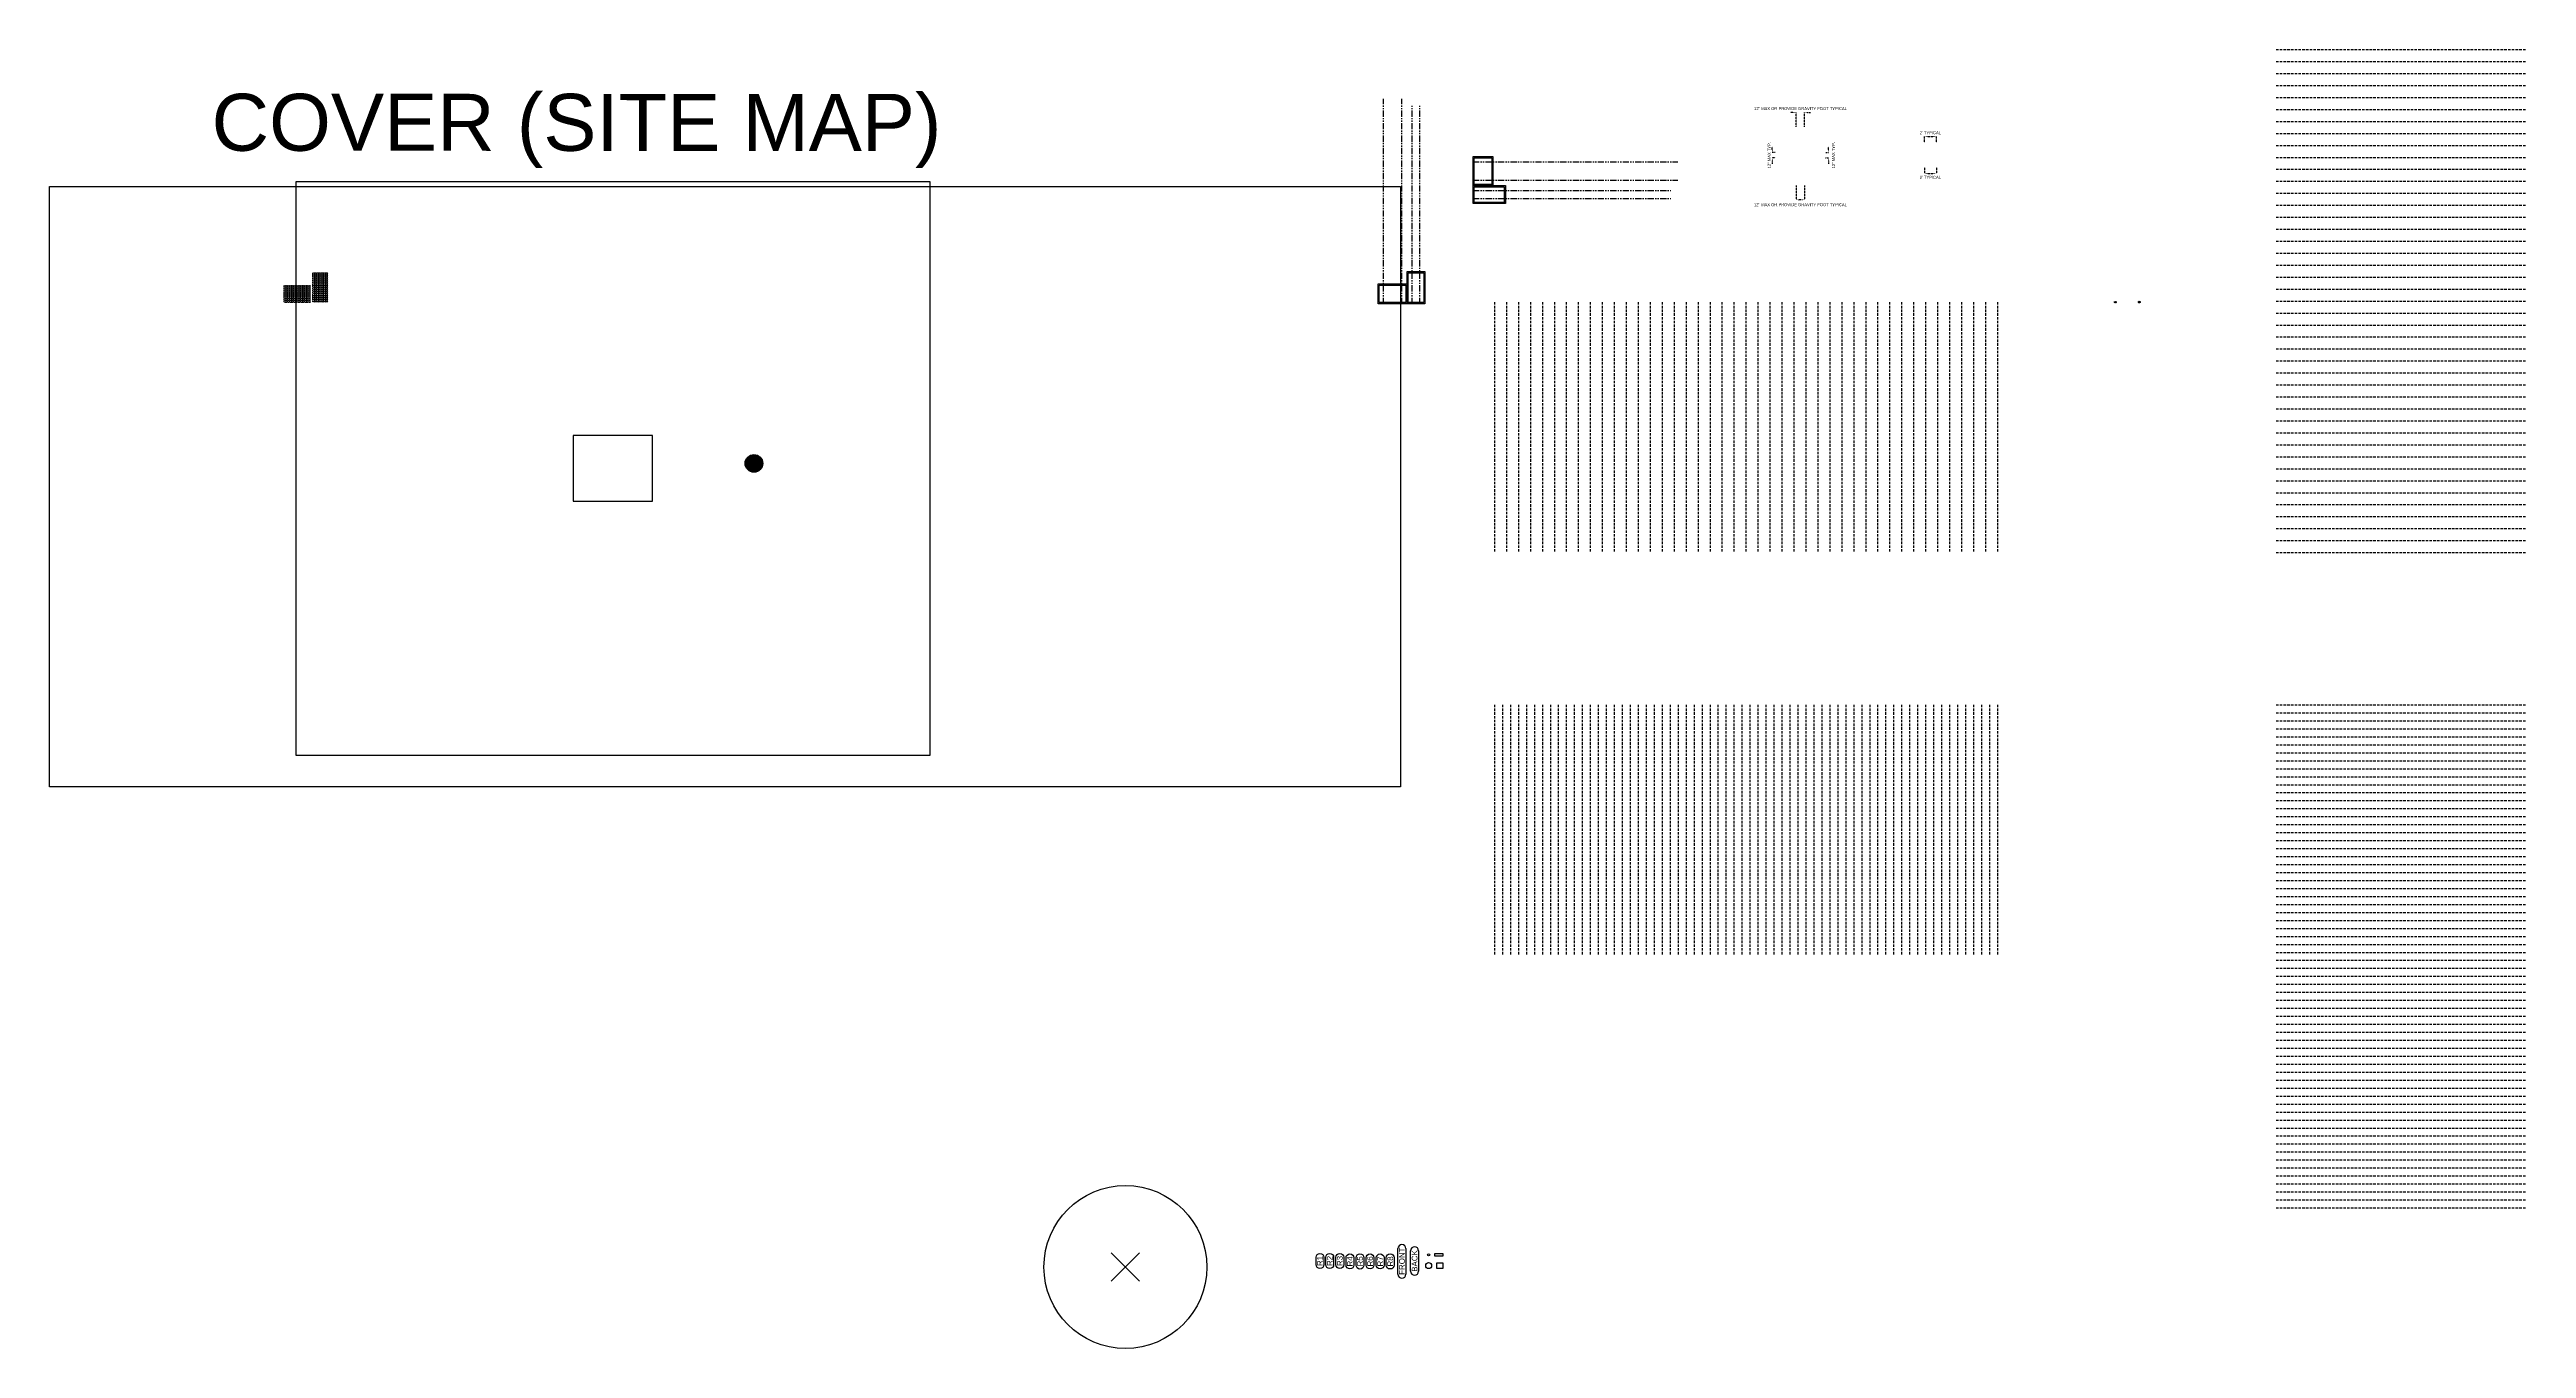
# Model space of a CAD drawing. Header units: feet. Extents: x -13431 to 13250, y 10829 to 29871.
# Drawn here: x 8286 to 13250, y 12899 to 15502 of the extents above; entities that cross this region are included whole.
import ezdxf
from ezdxf.enums import TextEntityAlignment as Align

# ---------------------------------------------------------------- set-up
doc = ezdxf.new("R2010")
doc.units = ezdxf.units.FT
doc.header["$MEASUREMENT"] = 0
doc.linetypes.add('DASHED', pattern=[0.75, 0.5, -0.25])
doc.linetypes.add('PHANTOM', pattern=[2.5, 1.25, -0.25, 0.25, -0.25, 0.25, -0.25])
doc.layers.add('LOCKED (NO PRINT)', color=7, linetype='Continuous', plot=False)
for name, color, linetype in [('MODULE FRAME', 9, 'Continuous'), ('MODULE HATCH', 7, 'Continuous'), ('ROOF OBJECTS', 6, 'Continuous'), ('STRUCTURAL', 4, 'DASHED'), ('TITLEBLOCK TXT', 7, 'Continuous'), ('Z - TITLEBLOCK TXT', 7, 'Continuous')]:
    doc.layers.add(name, color=color, linetype=linetype)
doc.styles.add('1QUATER', font='technic_.ttf', dxfattribs={"height": 6})
doc.styles.add('TITLE BBLOCK TEXT', font='ARIALUNI.TTF')
doc.dimstyles.new('1QUATER', dxfattribs={"dimscale": 0, "dimtxt": 6, "dimasz": 6, "dimexe": 0, "dimexo": 1, "dimgap": 2, "dimtad": 1, "dimdec": 4, "dimzin": 3, "dimdsep": 46, "dimlunit": 4, "dimtxsty": '1QUATER', "dimcen": 6, "dimclrd": 1, "dimclre": 1, "dimclrt": 7, "dimadec": 0, "dimazin": 0, "dimtfac": 1, "dimtdec": 4, "dimtofl": 0, "dimtmove": 2, "dimatfit": 3, "dimfxl": 1, "dimfrac": 2, "dimtolj": 1, "dimtzin": 0, "dimarcsym": 1})
picture_1 = doc.add_image_def('image1.png', size_in_pixel=(1859, 826))

# ---------------------------------------------------------------- blocks, each defined once
blk = doc.blocks.new('A$C035F63DD')
at = {"color": 3}
blk.add_lwpolyline([(-0.08, 0.003, -1), (-0.08, 0.136), (0.043, 0.136, -1), (0.043, 0.003)], format="xyb", close=True, dxfattribs=at)
at = {"layer": 'Z - TITLEBLOCK TXT', "color": 7, "style": 'TITLE BBLOCK TEXT'}
blk.add_text('R1', height=0.096, rotation=359.9886, dxfattribs=at).set_placement((-0.018, 0.07), align=Align.MIDDLE_CENTER)
blk = doc.blocks.new('A$C78CA008D')
at = {"color": 3}
blk.add_lwpolyline([(-0.08, -0.006, -1), (-0.08, 0.126), (0.043, 0.126, -1), (0.043, -0.006)], format="xyb", close=True, dxfattribs=at)
at = {"layer": 'Z - TITLEBLOCK TXT', "color": 7, "style": 'TITLE BBLOCK TEXT'}
blk.add_text('R2', height=0.096, rotation=359.9886, dxfattribs=at).set_placement((-0.018, 0.06), align=Align.MIDDLE_CENTER)
blk = doc.blocks.new('A$C188C70DB')
at = {"color": 3}
blk.add_lwpolyline([(-0.085, 0.01, -1), (-0.085, 0.142), (0.038, 0.142, -1), (0.038, 0.01)], format="xyb", close=True, dxfattribs=at)
at = {"layer": 'Z - TITLEBLOCK TXT', "color": 7, "style": 'TITLE BBLOCK TEXT'}
blk.add_text('R3', height=0.096, rotation=359.9886, dxfattribs=at).set_placement((-0.024, 0.076), align=Align.MIDDLE_CENTER)
blk = doc.blocks.new('A$C192F5397')
at = {"color": 3}
blk.add_lwpolyline([(-0.1, 0.004, -1), (-0.1, 0.136), (0.022, 0.136, -1), (0.022, 0.004)], format="xyb", close=True, dxfattribs=at)
at = {"layer": 'Z - TITLEBLOCK TXT', "color": 7, "style": 'TITLE BBLOCK TEXT'}
blk.add_text('R4', height=0.096, rotation=359.9886, dxfattribs=at).set_placement((-0.039, 0.07), align=Align.MIDDLE_CENTER)
blk = doc.blocks.new('A$C2E9D7AD3')
at = {"color": 3}
blk.add_lwpolyline([(-0.084, 0.006, -1), (-0.084, 0.139), (0.039, 0.139, -1), (0.039, 0.006)], format="xyb", close=True, dxfattribs=at)
at = {"layer": 'Z - TITLEBLOCK TXT', "color": 7, "style": 'TITLE BBLOCK TEXT'}
blk.add_text('R5', height=0.096, rotation=359.9886, dxfattribs=at).set_placement((-0.022, 0.072), align=Align.MIDDLE_CENTER)
blk = doc.blocks.new('A$C1B3971E3')
at = {"color": 3}
blk.add_lwpolyline([(-0.082, 0.003, -1), (-0.082, 0.135), (0.04, 0.135, -1), (0.04, 0.003)], format="xyb", close=True, dxfattribs=at)
at = {"layer": 'Z - TITLEBLOCK TXT', "color": 7, "style": 'TITLE BBLOCK TEXT'}
blk.add_text('R6', height=0.096, rotation=359.9886, dxfattribs=at).set_placement((-0.021, 0.069), align=Align.MIDDLE_CENTER)
blk = doc.blocks.new('A$C45660E13')
at = {"color": 3}
blk.add_lwpolyline([(-0.114, 0.013, -1), (-0.114, 0.145), (0.009, 0.145, -1), (0.009, 0.013)], format="xyb", close=True, dxfattribs=at)
at = {"layer": 'Z - TITLEBLOCK TXT', "color": 7, "style": 'TITLE BBLOCK TEXT'}
blk.add_text('R7', height=0.096, rotation=359.9886, dxfattribs=at).set_placement((-0.053, 0.079), align=Align.MIDDLE_CENTER)
blk = doc.blocks.new('A$C04943D0C')
at = {"color": 3}
blk.add_lwpolyline([(-0.088, -0.034, -1), (-0.088, 0.099), (0.035, 0.099, -1), (0.035, -0.034)], format="xyb", close=True, dxfattribs=at)
at = {"layer": 'Z - TITLEBLOCK TXT', "color": 7, "style": 'TITLE BBLOCK TEXT'}
blk.add_text('R8', height=0.096, rotation=359.9886, dxfattribs=at).set_placement((-0.027, 0.032), align=Align.MIDDLE_CENTER)
blk = doc.blocks.new('A$C15914454')
at = {"color": 3}
for p, q in [((0, 0), (4.3, 0)), ((4.3, -1.32), (0, -1.32))]:
    blk.add_line(p, q, dxfattribs=at)
for centre, start, end in [((0, -0.66), 90, 270), ((4.3, -0.66), 270, 90)]:
    blk.add_arc(centre, 0.655, start, end, dxfattribs=at)
at = {"layer": 'TITLEBLOCK TXT', "color": 7, "style": 'TITLE BBLOCK TEXT'}
blk.add_text('FRONT', height=0.95, rotation=359.9886, dxfattribs=at).set_placement((2.19, -0.66), align=Align.MIDDLE_CENTER)
blk = doc.blocks.new('A$C1B2B170B')
at = {"color": 3}
for p, q in [((0, -0.02), (3.44, -0.02)), ((3.44, -1.33), (0, -1.33))]:
    blk.add_line(p, q, dxfattribs=at)
for centre, start, end in [((0, -0.68), 90, 270), ((3.44, -0.68), 270, 90)]:
    blk.add_arc(centre, 0.655, start, end, dxfattribs=at)
at = {"layer": 'TITLEBLOCK TXT', "color": 7, "style": 'TITLE BBLOCK TEXT'}
blk.add_text('BACK', height=0.95, rotation=359.9886, dxfattribs=at).set_placement((1.72, -0.68), align=Align.MIDDLE_CENTER)
blk = doc.blocks.new('A$C27C15298')
at = {"layer": 'Defpoints', "flags": 128}
for points in [[(-2.39, 2.31), (2.33, -2.41)], [(-2.39, -2.41), (2.33, 2.31)]]:
    blk.add_lwpolyline(points, dxfattribs=at)
at = {"layer": 'Defpoints'}
blk.add_circle((-0.03, -0.05), 13.6, dxfattribs=at)
blk = doc.blocks.new('*D145')
at = {"layer": 'Defpoints', "color": 0, "transparency": 16777216}
for p in [(12043.3, 15266.6, -26.5), (12067.3, 15266.6, -26.5), (12067.3, 15253.2)]:
    blk.add_point(p, dxfattribs=at)
at = {"layer": 'STRUCTURAL', "color": 1, "lineweight": -2, "transparency": 16777216}
for p, q in [((12043.3, 15265.6), (12043.3, 15253.2)), ((12049.3, 15253.2), (12061.3, 15253.2)), ((12067.3, 15265.6), (12067.3, 15253.2))]:
    blk.add_line(p, q, dxfattribs=at)
at = {"layer": 'STRUCTURAL', "color": 1, "transparency": 16777216}
for points in [[(12049.3, 15254.2), (12049.3, 15252.2), (12043.3, 15253.2)], [(12061.3, 15254.2), (12061.3, 15252.2), (12067.3, 15253.2)]]:
    blk.add_solid(points, dxfattribs=at)
at = {"layer": 'STRUCTURAL', "color": 7, "transparency": 16777216, "insert": (12055.3, 15245.7), "char_height": 6, "attachment_point": 5, "style": '1QUATER'}
blk.add_mtext("\\A1;2' TYPICAL", dxfattribs=at)
blk = doc.blocks.new('*D146')
at = {"layer": 'Defpoints', "color": 0, "transparency": 16777216}
for p in [(11745, 15295.4, 10.2), (11738.4, 15284.6), (11745.5, 15284.6, -13.5)]:
    blk.add_point(p, dxfattribs=at)
at = {"layer": 'STRUCTURAL', "color": 1, "lineweight": -2, "transparency": 16777216}
for p, q in [((11738.4, 15301.4), (11738.4, 15307.4)), ((11744, 15295.4), (11738.4, 15295.4)), ((11744.5, 15284.6), (11738.4, 15284.6)), ((11738.4, 15278.6), (11738.4, 15272.6))]:
    blk.add_line(p, q, dxfattribs=at)
at = {"layer": 'STRUCTURAL', "color": 1, "transparency": 16777216}
for points in [[(11737.4, 15301.4), (11739.4, 15301.4), (11738.4, 15295.4)], [(11737.4, 15278.6), (11739.4, 15278.6), (11738.4, 15284.6)]]:
    blk.add_solid(points, dxfattribs=at)
at = {"layer": 'STRUCTURAL', "color": 10, "transparency": 16777216, "insert": (11732.3, 15290), "char_height": 6, "attachment_point": 5, "rotation": 90, "style": '1QUATER'}
blk.add_mtext('\\A1;12" MAX TYP.', dxfattribs=at)
blk = doc.blocks.new('*D147')
at = {"layer": 'Defpoints', "color": 0, "transparency": 16777216}
for p in [(11786.5, 15230.3), (11786.5, 15200.6), (11803.3, 15230.3)]:
    blk.add_point(p, dxfattribs=at)
at = {"layer": 'STRUCTURAL', "color": 1, "lineweight": -2, "transparency": 16777216}
for p, q in [((11786.5, 15229.3), (11786.5, 15200.6)), ((11797.3, 15200.6), (11792.5, 15200.6)), ((11803.3, 15229.3), (11803.3, 15200.6))]:
    blk.add_line(p, q, dxfattribs=at)
at = {"layer": 'STRUCTURAL', "color": 1, "transparency": 16777216}
for points in [[(11792.5, 15201.6), (11792.5, 15199.6), (11786.5, 15200.6)], [(11797.3, 15201.6), (11797.3, 15199.6), (11803.3, 15200.6)]]:
    blk.add_solid(points, dxfattribs=at)
at = {"layer": 'STRUCTURAL', "color": 10, "transparency": 16777216, "insert": (11794.9, 15190.9), "char_height": 6, "attachment_point": 5, "style": '1QUATER'}
blk.add_mtext('\\A1;12" MAX OR PROVIDE GRAVITY FOOT TYPICAL', dxfattribs=at)
blk = doc.blocks.new('*D148')
at = {"layer": 'Defpoints', "color": 0, "transparency": 16777216}
for p in [(11844.8, 15295.4, 10.2), (11844.3, 15284.6, -13.5), (11851.3, 15284.6)]:
    blk.add_point(p, dxfattribs=at)
at = {"layer": 'STRUCTURAL', "color": 1, "lineweight": -2, "transparency": 16777216}
for p, q in [((11845.8, 15295.4), (11851.3, 15295.4)), ((11851.3, 15301.4), (11851.3, 15307.4)), ((11845.3, 15284.6), (11851.3, 15284.6)), ((11851.3, 15278.6), (11851.3, 15272.6))]:
    blk.add_line(p, q, dxfattribs=at)
at = {"layer": 'STRUCTURAL', "color": 1, "transparency": 16777216}
for points in [[(11850.3, 15301.4), (11852.3, 15301.4), (11851.3, 15295.4)], [(11850.3, 15278.6), (11852.3, 15278.6), (11851.3, 15284.6)]]:
    blk.add_solid(points, dxfattribs=at)
at = {"layer": 'STRUCTURAL', "color": 10, "transparency": 16777216, "insert": (11861, 15290), "char_height": 6, "attachment_point": 5, "rotation": 90, "style": '1QUATER'}
blk.add_mtext('\\A1;12" MAX TYP.', dxfattribs=at)
blk = doc.blocks.new('*D149')
at = {"layer": 'Defpoints', "color": 0, "transparency": 16777216}
for p in [(11786.5, 15375.8), (11786.5, 15346.1), (11803.3, 15346.1)]:
    blk.add_point(p, dxfattribs=at)
at = {"layer": 'STRUCTURAL', "color": 1, "lineweight": -2, "transparency": 16777216}
for p, q in [((11780.5, 15375.8), (11774.5, 15375.8)), ((11786.5, 15347.1), (11786.5, 15375.8)), ((11803.3, 15347.1), (11803.3, 15375.8)), ((11809.3, 15375.8), (11815.3, 15375.8))]:
    blk.add_line(p, q, dxfattribs=at)
at = {"layer": 'STRUCTURAL', "color": 1, "transparency": 16777216}
for points in [[(11780.5, 15376.8), (11780.5, 15374.8), (11786.5, 15375.8)], [(11809.3, 15376.8), (11809.3, 15374.8), (11803.3, 15375.8)]]:
    blk.add_solid(points, dxfattribs=at)
at = {"layer": 'STRUCTURAL', "color": 10, "transparency": 16777216, "insert": (11794.9, 15383.4), "char_height": 6, "attachment_point": 5, "style": '1QUATER'}
blk.add_mtext('\\A1;12" MAX OR PROVIDE GRAVITY FOOT TYPICAL', dxfattribs=at)
blk = doc.blocks.new('*D150')
at = {"layer": 'Defpoints', "color": 0, "transparency": 16777216}
for p in [(12043.3, 15314.2, -26.5), (12067.3, 15327.6), (12067.3, 15314.2, -26.5)]:
    blk.add_point(p, dxfattribs=at)
at = {"layer": 'STRUCTURAL', "color": 1, "lineweight": -2, "transparency": 16777216}
for p, q in [((12043.3, 15315.2), (12043.3, 15327.6)), ((12049.3, 15327.6), (12061.3, 15327.6)), ((12067.3, 15315.2), (12067.3, 15327.6))]:
    blk.add_line(p, q, dxfattribs=at)
at = {"layer": 'STRUCTURAL', "color": 1, "transparency": 16777216}
for points in [[(12049.3, 15328.6), (12049.3, 15326.6), (12043.3, 15327.6)], [(12061.3, 15328.6), (12061.3, 15326.6), (12067.3, 15327.6)]]:
    blk.add_solid(points, dxfattribs=at)
at = {"layer": 'STRUCTURAL', "color": 7, "transparency": 16777216, "insert": (12055.3, 15335.1), "char_height": 6, "attachment_point": 5, "style": '1QUATER'}
blk.add_mtext("\\A1;2' TYPICAL", dxfattribs=at)
blk = doc.blocks.new('*U158')
at = {"layer": 'STRUCTURAL'}
h = blk.add_hatch(color=3, dxfattribs=at)
h.dxf.hatch_style = 1
h.paths.add_polyline_path([(1.7, 0, 1), (-1.7, 0, 1)])
at = {"layer": 'STRUCTURAL', "color": 3}
blk.add_circle((0, 0), 1.73, dxfattribs=at)

msp = doc.modelspace()

# ---------------------------------------------------------------- hatches: boundary and pattern name
h = msp.add_hatch(color=10)
h.dxf.hatch_style = 1
h.paths.add_polyline_path([(9715.24618, 14672.53463, 1), (9679.85605, 14672.53463, 1)])
at = {"layer": 'MODULE HATCH', "extrusion": (3.08151e-33, -0.447214, 0.894427)}
h = msp.add_hatch(dxfattribs=at)
h.set_pattern_fill('ANGLE', color=9, scale=14.99934, angle=90)
h.set_pattern_definition([(90, (11178.6467, 13608.3606), (-4.12482, 3e-16), [2.99987, -1.12495]), (180, (11178.6467, 13608.3606), (-5e-16, -4.12482), [2.99987, -1.12495])])
h.paths.add_polyline_path([(11141.16343, 13610.87724), (11176.13009, 13610.87724), (11176.13009, 13670.8438), (11141.16343, 13670.8438)])
at = {"layer": 'MODULE HATCH', "extrusion": (0, -0.447214, 0.894427)}
h = msp.add_hatch(dxfattribs=at)
h.set_pattern_fill('ANGLE', color=9, scale=14.99934)
h.set_pattern_definition([(0, (11138.647, 13568.361), (0, 4.12482), [2.99987, -1.12495]), (90, (11138.647, 13568.361), (-4.12482, 3e-16), [2.99987, -1.12495])])
h.paths.add_polyline_path([(11141.16343, 13605.84406), (11141.16343, 13570.8774), (11201.12999, 13570.8774), (11201.12999, 13605.84406)])
at = {"layer": 'MODULE HATCH', "extrusion": (0.447214, -2.73839e-17, 0.894427)}
h = msp.add_hatch(dxfattribs=at)
h.set_pattern_fill('ANGLE', color=9, scale=14.99934)
h.set_pattern_definition([(4e-31, (14992.0695, -9890.9787), (-3e-32, 4.12482), [2.99987, -1.12495]), (90, (14992.0695, -9890.9787), (-4.12482, 3e-16), [2.99987, -1.12495])])
h.paths.add_polyline_path([(14994.58607, -9853.49544), (14994.58607, -9888.4621), (15054.55263, -9888.4621), (15054.55263, -9853.49544)])
h = msp.add_hatch(dxfattribs=at)
h.set_pattern_fill('ANGLE', color=9, scale=14.99934, angle=90)
h.set_pattern_definition([(90, (15032.0693, -9850.979), (-4.12482, 3e-16), [2.99987, -1.12495]), (180, (15032.0693, -9850.979), (-5e-16, -4.12482), [2.99987, -1.12495])])
h.paths.add_polyline_path([(14994.58607, -9848.46226), (15029.55273, -9848.46226), (15029.55273, -9788.4957), (14994.58607, -9788.4957)])

# ---------------------------------------------------------------- linework, layer by layer
at = {"color": 4, "extrusion": (0, -0.447214, 0.894427), "elevation": -6836.68019}
for points in [[(11138.64684, 13608.36065), (11138.64684, 13673.36039), (11178.64668, 13673.36039), (11178.64668, 13608.36065)], [(11138.64684, 13608.36065), (11203.64658, 13608.36065), (11203.64658, 13568.36081), (11138.64684, 13568.36081)]]:
    msp.add_lwpolyline(points, close=True, dxfattribs=at)
at = {"color": 4, "extrusion": (0.447214, -2.73839e-17, 0.894427), "elevation": 4909.23949}
for points in [[(14992.06948, -9850.97885), (15057.06922, -9850.97885), (15057.06922, -9890.97869), (14992.06948, -9890.97869)], [(14992.06948, -9850.97885), (14992.06948, -9785.97911), (15032.06932, -9785.97911), (15032.06932, -9850.97885)]]:
    msp.add_lwpolyline(points, close=True, dxfattribs=at)
at = {"color": 10}
msp.add_circle((9697.55111, 14672.53463), 17.69506, dxfattribs=at)
at = {"layer": 'LOCKED (NO PRINT)'}
msp.add_lwpolyline([(8780.36972, 15237.33534), (10049.9633, 15237.33534), (10049.9633, 14087.0499), (8780.36972, 14087.0499)], close=True, dxfattribs=at)
at = {"layer": 'LOCKED (NO PRINT)', "color": 10}
msp.add_lwpolyline([(9494.10106, 14728.47017), (9335.27802, 14728.47017), (9335.27802, 14596.70697), (9494.10106, 14596.70697)], close=True, dxfattribs=at)
at = {"layer": 'MODULE FRAME', "color": 7, "extrusion": (0, -0.447214, 0.894427), "elevation": -6836.68019, "flags": 128}
for points in [[(11138.64684, 13608.36065), (11138.64684, 13673.36039), (11178.64668, 13673.36039), (11178.64668, 13608.36065), (11138.64684, 13608.36065)], [(11138.64684, 13608.36065), (11203.64658, 13608.36065), (11203.64658, 13568.36081), (11138.64684, 13568.36081), (11138.64684, 13608.36065)]]:
    msp.add_lwpolyline(points, dxfattribs=at)
at = {"layer": 'MODULE FRAME', "color": 8, "linetype": 'Continuous', "extrusion": (0, -0.447214, 0.894427), "elevation": -6836.68019, "flags": 128}
for points in [[(11141.16343, 13610.87724), (11141.16343, 13670.8438), (11176.13009, 13670.8438), (11176.13009, 13610.87724)], [(11141.16343, 13605.84406), (11201.12999, 13605.84406), (11201.12999, 13570.8774), (11141.16343, 13570.8774)]]:
    msp.add_lwpolyline(points, close=True, dxfattribs=at)
at = {"layer": 'MODULE FRAME', "color": 7, "extrusion": (0.447214, -2.73839e-17, 0.894427), "elevation": 4909.23949, "flags": 128}
for points in [[(14992.06948, -9850.97885), (15057.06922, -9850.97885), (15057.06922, -9890.97869), (14992.06948, -9890.97869), (14992.06948, -9850.97885)], [(14992.06948, -9850.97885), (14992.06948, -9785.97911), (15032.06932, -9785.97911), (15032.06932, -9850.97885), (14992.06948, -9850.97885)]]:
    msp.add_lwpolyline(points, dxfattribs=at)
at = {"layer": 'MODULE FRAME', "color": 8, "linetype": 'Continuous', "extrusion": (0.447214, -2.73839e-17, 0.894427), "elevation": 4909.23949, "flags": 128}
for points in [[(14994.58607, -9853.49544), (15054.55263, -9853.49544), (15054.55263, -9888.4621), (14994.58607, -9888.4621)], [(14994.58607, -9848.46226), (14994.58607, -9788.4957), (15029.55273, -9788.4957), (15029.55273, -9848.46226)]]:
    msp.add_lwpolyline(points, close=True, dxfattribs=at)
at = {"layer": 'ROOF OBJECTS', "color": 6}
for points in [[(11062.28129, 13083.73963), (11062.28129, 13089.50362), (11078.30922, 13089.50362), (11078.30922, 13083.73963)], [(11066.46331, 13059.08341), (11066.46331, 13070.567), (11078.30922, 13070.567), (11078.30922, 13059.08341)]]:
    msp.add_lwpolyline(points, close=True, dxfattribs=at)
for centre, radius in [((11049.76713, 13064.82521), 6), ((11049.76713, 13086.62162), 2.04)]:
    msp.add_circle(centre, radius, dxfattribs=at)
at = {"layer": 'STRUCTURAL', "color": 1, "linetype": 'DASHED', "ltscale": 10}
for p, q in [((12748.0137, 15501.80369), (13249.91724, 15501.80369)), ((12748.0137, 15477.80369), (13249.91724, 15477.80369)), ((12748.0137, 15453.80369), (13249.91724, 15453.80369)), ((12748.0137, 15429.80369), (13249.91724, 15429.80369)), ((12748.0137, 15405.80369), (13249.91724, 15405.80369)), ((12748.0137, 15381.80369), (13249.91724, 15381.80369)), ((12748.0137, 15357.80369), (13249.91724, 15357.80369)), ((12748.0137, 15333.80369), (13249.91724, 15333.80369)), ((12748.0137, 15309.80369), (13249.91724, 15309.80369)), ((12748.0137, 15285.80369), (13249.91724, 15285.80369)), ((12748.0137, 15261.80369), (13249.91724, 15261.80369)), ((12748.0137, 15237.80369), (13249.91724, 15237.80369)), ((12748.0137, 15213.80369), (13249.91724, 15213.80369)), ((12748.0137, 15189.80369), (13249.91724, 15189.80369)), ((12748.0137, 15165.80369), (13249.91724, 15165.80369)), ((12748.0137, 15141.80369), (13249.91724, 15141.80369)), ((12748.0137, 15117.80369), (13249.91724, 15117.80369)), ((12748.0137, 15093.80369), (13249.91724, 15093.80369)), ((12748.0137, 15069.80369), (13249.91724, 15069.80369)), ((12748.0137, 15045.80369), (13249.91724, 15045.80369)), ((11181.62699, 14995.70723), (11181.62699, 14493.80369)), ((11205.62699, 14995.70723), (11205.62699, 14493.80369)), ((11229.62699, 14995.70723), (11229.62699, 14493.80369)), ((11253.62699, 14995.70723), (11253.62699, 14493.80369)), ((11277.62699, 14995.70723), (11277.62699, 14493.80369)), ((11301.62699, 14995.70723), (11301.62699, 14493.80369)), ((11325.62699, 14995.70723), (11325.62699, 14493.80369)), ((11349.62699, 14995.70723), (11349.62699, 14493.80369)), ((11373.62699, 14995.70723), (11373.62699, 14493.80369)), ((11397.62699, 14995.70723), (11397.62699, 14493.80369)), ((11421.62699, 14995.70723), (11421.62699, 14493.80369)), ((11445.62699, 14995.70723), (11445.62699, 14493.80369)), ((11469.62699, 14995.70723), (11469.62699, 14493.80369)), ((11493.62699, 14995.70723), (11493.62699, 14493.80369)), ((11517.62699, 14995.70723), (11517.62699, 14493.80369)), ((11541.62699, 14995.70723), (11541.62699, 14493.80369)), ((11565.62699, 14995.70723), (11565.62699, 14493.80369)), ((11589.62699, 14995.70723), (11589.62699, 14493.80369)), ((11613.62699, 14995.70723), (11613.62699, 14493.80369)), ((11637.62699, 14995.70723), (11637.62699, 14493.80369)), ((11661.62699, 14995.70723), (11661.62699, 14493.80369)), ((11685.62699, 14995.70723), (11685.62699, 14493.80369)), ((11709.62699, 14995.70723), (11709.62699, 14493.80369)), ((11733.62699, 14995.70723), (11733.62699, 14493.80369)), ((11757.62699, 14995.70723), (11757.62699, 14493.80369)), ((11781.62699, 14995.70723), (11781.62699, 14493.80369)), ((11805.62699, 14995.70723), (11805.62699, 14493.80369)), ((11829.62699, 14995.70723), (11829.62699, 14493.80369)), ((11853.62699, 14995.70723), (11853.62699, 14493.80369)), ((11877.62699, 14995.70723), (11877.62699, 14493.80369)), ((11901.62699, 14995.70723), (11901.62699, 14493.80369)), ((11925.62699, 14995.70723), (11925.62699, 14493.80369)), ((11949.62699, 14995.70723), (11949.62699, 14493.80369)), ((11973.62699, 14995.70723), (11973.62699, 14493.80369)), ((11997.62699, 14995.70723), (11997.62699, 14493.80369)), ((12021.62699, 14995.70723), (12021.62699, 14493.80369)), ((12045.62699, 14995.70723), (12045.62699, 14493.80369)), ((12069.62699, 14995.70723), (12069.62699, 14493.80369)), ((12093.62699, 14995.70723), (12093.62699, 14493.80369)), ((12117.62699, 14995.70723), (12117.62699, 14493.80369)), ((12141.62699, 14995.70723), (12141.62699, 14493.80369)), ((12165.62699, 14995.70723), (12165.62699, 14493.80369)), ((12189.62699, 14995.70723), (12189.62699, 14493.80369)), ((12748.0137, 15021.80369), (13249.91724, 15021.80369)), ((12748.0137, 14997.80369), (13249.91724, 14997.80369)), ((12748.0137, 14973.80369), (13249.91724, 14973.80369)), ((12748.0137, 14949.80369), (13249.91724, 14949.80369)), ((12748.0137, 14925.80369), (13249.91724, 14925.80369)), ((12748.0137, 14901.80369), (13249.91724, 14901.80369)), ((12748.0137, 14877.80369), (13249.91724, 14877.80369)), ((12748.0137, 14853.80369), (13249.91724, 14853.80369)), ((12748.0137, 14829.80369), (13249.91724, 14829.80369)), ((12748.0137, 14805.80369), (13249.91724, 14805.80369)), ((12748.0137, 14781.80369), (13249.91724, 14781.80369)), ((12748.0137, 14757.80369), (13249.91724, 14757.80369)), ((12748.0137, 14733.80369), (13249.91724, 14733.80369)), ((12748.0137, 14709.80369), (13249.91724, 14709.80369)), ((12748.0137, 14685.80369), (13249.91724, 14685.80369)), ((12748.0137, 14661.80369), (13249.91724, 14661.80369)), ((12748.0137, 14637.80369), (13249.91724, 14637.80369)), ((12748.0137, 14613.80369), (13249.91724, 14613.80369)), ((12748.0137, 14589.80369), (13249.91724, 14589.80369)), ((12748.0137, 14565.80369), (13249.91724, 14565.80369)), ((12748.0137, 14541.80369), (13249.91724, 14541.80369)), ((12748.0137, 14517.80369), (13249.91724, 14517.80369)), ((12748.0137, 14493.80369), (13249.91724, 14493.80369)), ((11181.62699, 14188.67185), (11181.62699, 13686.76831)), ((11197.62699, 14188.67185), (11197.62699, 13686.76831)), ((11213.62699, 14188.67185), (11213.62699, 13686.76831)), ((11229.62699, 14188.67185), (11229.62699, 13686.76831)), ((11245.62699, 14188.67185), (11245.62699, 13686.76831)), ((11261.62699, 14188.67185), (11261.62699, 13686.76831)), ((11277.62699, 14188.67185), (11277.62699, 13686.76831)), ((11293.62699, 14188.67185), (11293.62699, 13686.76831)), ((11309.62699, 14188.67185), (11309.62699, 13686.76831)), ((11325.62699, 14188.67185), (11325.62699, 13686.76831)), ((11341.62699, 14188.67185), (11341.62699, 13686.76831)), ((11357.62699, 14188.67185), (11357.62699, 13686.76831)), ((11373.62699, 14188.67185), (11373.62699, 13686.76831)), ((11389.62699, 14188.67185), (11389.62699, 13686.76831)), ((11405.62699, 14188.67185), (11405.62699, 13686.76831)), ((11421.62699, 14188.67185), (11421.62699, 13686.76831)), ((11437.62699, 14188.67185), (11437.62699, 13686.76831)), ((11453.62699, 14188.67185), (11453.62699, 13686.76831)), ((11469.62699, 14188.67185), (11469.62699, 13686.76831)), ((11485.62699, 14188.67185), (11485.62699, 13686.76831)), ((11501.62699, 14188.67185), (11501.62699, 13686.76831)), ((11517.62699, 14188.67185), (11517.62699, 13686.76831)), ((11533.62699, 14188.67185), (11533.62699, 13686.76831)), ((11549.62699, 14188.67185), (11549.62699, 13686.76831)), ((11565.62699, 14188.67185), (11565.62699, 13686.76831)), ((11581.62699, 14188.67185), (11581.62699, 13686.76831)), ((11597.62699, 14188.67185), (11597.62699, 13686.76831)), ((11613.62699, 14188.67185), (11613.62699, 13686.76831)), ((11629.62699, 14188.67185), (11629.62699, 13686.76831)), ((11645.62699, 14188.67185), (11645.62699, 13686.76831)), ((11661.62699, 14188.67185), (11661.62699, 13686.76831)), ((11677.62699, 14188.67185), (11677.62699, 13686.76831)), ((11693.62699, 14188.67185), (11693.62699, 13686.76831)), ((11709.62699, 14188.67185), (11709.62699, 13686.76831)), ((11725.62699, 14188.67185), (11725.62699, 13686.76831)), ((11741.62699, 14188.67185), (11741.62699, 13686.76831)), ((11757.62699, 14188.67185), (11757.62699, 13686.76831)), ((11773.62699, 14188.67185), (11773.62699, 13686.76831)), ((11789.62699, 14188.67185), (11789.62699, 13686.76831)), ((11805.62699, 14188.67185), (11805.62699, 13686.76831)), ((11821.62699, 14188.67185), (11821.62699, 13686.76831)), ((11837.62699, 14188.67185), (11837.62699, 13686.76831)), ((11853.62699, 14188.67185), (11853.62699, 13686.76831)), ((11869.62699, 14188.67185), (11869.62699, 13686.76831)), ((11885.62699, 14188.67185), (11885.62699, 13686.76831)), ((11901.62699, 14188.67185), (11901.62699, 13686.76831)), ((11917.62699, 14188.67185), (11917.62699, 13686.76831)), ((11933.62699, 14188.67185), (11933.62699, 13686.76831)), ((11949.62699, 14188.67185), (11949.62699, 13686.76831)), ((11965.62699, 14188.67185), (11965.62699, 13686.76831)), ((11981.62699, 14188.67185), (11981.62699, 13686.76831)), ((11997.62699, 14188.67185), (11997.62699, 13686.76831)), ((12013.62699, 14188.67185), (12013.62699, 13686.76831)), ((12029.62699, 14188.67185), (12029.62699, 13686.76831)), ((12045.62699, 14188.67185), (12045.62699, 13686.76831)), ((12061.62699, 14188.67185), (12061.62699, 13686.76831)), ((12077.62699, 14188.67185), (12077.62699, 13686.76831)), ((12093.62699, 14188.67185), (12093.62699, 13686.76831)), ((12109.62699, 14188.67185), (12109.62699, 13686.76831)), ((12125.62699, 14188.67185), (12125.62699, 13686.76831)), ((12141.62699, 14188.67185), (12141.62699, 13686.76831)), ((12157.62699, 14188.67185), (12157.62699, 13686.76831)), ((12173.62699, 14188.67185), (12173.62699, 13686.76831)), ((12189.62699, 14188.67185), (12189.62699, 13686.76831)), ((12748.0137, 14188.67185), (13249.91724, 14188.67185)), ((12748.0137, 14172.67185), (13249.91724, 14172.67185)), ((12748.0137, 14156.67185), (13249.91724, 14156.67185)), ((12748.0137, 14140.67185), (13249.91724, 14140.67185)), ((12748.0137, 14124.67185), (13249.91724, 14124.67185)), ((12748.0137, 14108.67185), (13249.91724, 14108.67185)), ((12748.0137, 14092.67185), (13249.91724, 14092.67185)), ((12748.0137, 14076.67185), (13249.91724, 14076.67185)), ((12748.0137, 14060.67185), (13249.91724, 14060.67185)), ((12748.0137, 14044.67185), (13249.91724, 14044.67185)), ((12748.0137, 14028.67185), (13249.91724, 14028.67185)), ((12748.0137, 14012.67185), (13249.91724, 14012.67185)), ((12748.0137, 13996.67185), (13249.91724, 13996.67185)), ((12748.0137, 13980.67185), (13249.91724, 13980.67185)), ((12748.0137, 13964.67185), (13249.91724, 13964.67185)), ((12748.0137, 13948.67185), (13249.91724, 13948.67185)), ((12748.0137, 13932.67185), (13249.91724, 13932.67185)), ((12748.0137, 13916.67185), (13249.91724, 13916.67185)), ((12748.0137, 13900.67185), (13249.91724, 13900.67185)), ((12748.0137, 13884.67185), (13249.91724, 13884.67185)), ((12748.0137, 13868.67185), (13249.91724, 13868.67185)), ((12748.0137, 13852.67185), (13249.91724, 13852.67185)), ((12748.0137, 13836.67185), (13249.91724, 13836.67185)), ((12748.0137, 13820.67185), (13249.91724, 13820.67185)), ((12748.0137, 13804.67185), (13249.91724, 13804.67185)), ((12748.0137, 13788.67185), (13249.91724, 13788.67185)), ((12748.0137, 13772.67185), (13249.91724, 13772.67185)), ((12748.0137, 13756.67185), (13249.91724, 13756.67185)), ((12748.0137, 13740.67185), (13249.91724, 13740.67185)), ((12748.0137, 13724.67185), (13249.91724, 13724.67185)), ((12748.0137, 13708.67185), (13249.91724, 13708.67185)), ((12748.0137, 13692.67185), (13249.91724, 13692.67185)), ((12748.0137, 13676.67185), (13249.91724, 13676.67185)), ((12748.0137, 13660.67185), (13249.91724, 13660.67185)), ((12748.0137, 13644.67185), (13249.91724, 13644.67185)), ((12748.0137, 13628.67185), (13249.91724, 13628.67185)), ((12748.0137, 13612.67185), (13249.91724, 13612.67185)), ((12748.0137, 13596.67185), (13249.91724, 13596.67185)), ((12748.0137, 13580.67185), (13249.91724, 13580.67185)), ((12748.0137, 13564.67185), (13249.91724, 13564.67185)), ((12748.0137, 13548.67185), (13249.91724, 13548.67185)), ((12748.0137, 13532.67185), (13249.91724, 13532.67185)), ((12748.0137, 13516.67185), (13249.91724, 13516.67185)), ((12748.0137, 13500.67185), (13249.91724, 13500.67185)), ((12748.0137, 13484.67185), (13249.91724, 13484.67185)), ((12748.0137, 13468.67185), (13249.91724, 13468.67185)), ((12748.0137, 13452.67185), (13249.91724, 13452.67185)), ((12748.0137, 13436.67185), (13249.91724, 13436.67185)), ((12748.0137, 13420.67185), (13249.91724, 13420.67185)), ((12748.0137, 13404.67185), (13249.91724, 13404.67185)), ((12748.0137, 13388.67185), (13249.91724, 13388.67185)), ((12748.0137, 13372.67185), (13249.91724, 13372.67185)), ((12748.0137, 13356.67185), (13249.91724, 13356.67185)), ((12748.0137, 13340.67185), (13249.91724, 13340.67185)), ((12748.0137, 13324.67185), (13249.91724, 13324.67185)), ((12748.0137, 13308.67185), (13249.91724, 13308.67185)), ((12748.0137, 13292.67185), (13249.91724, 13292.67185)), ((12748.0137, 13276.67185), (13249.91724, 13276.67185)), ((12748.0137, 13260.67185), (13249.91724, 13260.67185)), ((12748.0137, 13244.67185), (13249.91724, 13244.67185)), ((12748.0137, 13228.67185), (13249.91724, 13228.67185)), ((12748.0137, 13212.67185), (13249.91724, 13212.67185)), ((12748.0137, 13196.67185), (13249.91724, 13196.67185)), ((12748.0137, 13180.67185), (13249.91724, 13180.67185))]:
    msp.add_line(p, q, dxfattribs=at)
at = {"layer": 'STRUCTURAL', "color": 7, "linetype": 'PHANTOM', "ltscale": 10}
for p, q in [((10959.05757, 14992.06948, 9.16782), (10959.05757, 15402.88544, 9.16782)), ((10995.72885, 14992.06948, 9.16782), (10995.72885, 15402.88544, 9.16782)), ((11016.46198, 14992.06948, -14.53438), (11016.46198, 15388.85701, -14.53438)), ((11032.23892, 14992.06948, -14.53438), (11032.23892, 15388.85701, -14.53438)), ((11138.64684, 15276.54852, -5.36656), (11549.46279, 15276.54852, -5.36656)), ((11138.64684, 15239.87724, -5.36656), (11549.46279, 15239.87724, -5.36656)), ((11138.64684, 15219.14412, -29.06877), (11535.43436, 15219.14412, -29.06877)), ((11138.64684, 15203.36717, -29.06877), (11535.43436, 15203.36717, -29.06877))]:
    msp.add_line(p, q, dxfattribs=at)

# ---------------------------------------------------------------- block references
at = {"rotation": 90}
for name, p, xscale, yscale, zscale in [('A$C15914454', (10988.24024, 13047.5149), 12, 12, 12), ('A$C035F63DD', (10840.1734, 13076.42484), 118.7668898923745, 118.7668898923745, 118.7668898923745), ('A$C78CA008D', (10858.66072, 13076.42484), 118.7668898923745, 118.7668898923745, 118.7668898923745), ('A$C188C70DB', (10880.73728, 13077.06635), 118.7668898923745, 118.7668898923745, 118.7668898923745), ('A$C192F5397', (10900.25072, 13077.94966), 118.7668898923745, 118.7668898923745, 118.7668898923745), ('A$C2E9D7AD3', (10920.70981, 13075.97651), 118.7668898923745, 118.7668898923745, 118.7668898923745), ('A$C1B3971E3', (10940.51096, 13075.81551), 118.7668898923745, 118.7668898923745, 118.7668898923745), ('A$C45660E13', (10961.89529, 13079.55571), 118.7668898923745, 118.7668898923745, 118.7668898923745), ('A$C04943D0C', (10976.50956, 13076.48634), 118.7668898923745, 118.7668898923745, 118.7668898923745), ('A$C1B2B170B', (11013.38372, 13053.5176), 12, 12, 12)]:
    msp.add_blockref(name, p, dxfattribs=dict(at, xscale=xscale, yscale=yscale, zscale=zscale))
at = {"layer": 'Defpoints', "xscale": 12, "yscale": 12, "zscale": 12, "rotation": 90}
msp.add_blockref('A$C27C15298', (10441.42634, 13062.48897), dxfattribs=at)
at = {"layer": 'STRUCTURAL'}
msp.add_blockref('*U158', (12425.96502, 14995.70723), dxfattribs=at)
at = {"layer": 'STRUCTURAL', "rotation": 270}
msp.add_blockref('*U158', (12473.96502, 14995.70723), dxfattribs=at)

# ---------------------------------------------------------------- texts
at = {"layer": 'LOCKED (NO PRINT)', "color": 7, "style": 'TITLE BBLOCK TEXT'}
msp.add_text('COVER (SITE MAP)', height=114.2354338, rotation=359.98856394, dxfattribs=at).set_placement((8610.49037, 15298.93962))

# ---------------------------------------------------------------- dimensions: what is measured, and where the dimension line sits
at = {"layer": 'STRUCTURAL'}
for base, p1, p2, override, picture, middle in [((11786.47696, 15375.80672), (11803.25329, 15346.1242), (11786.47696, 15346.1242), {"dimscale": 1, "dimgap": 3, "dimclrt": 10}, '*D149', (11794.86513, 15383.41637)), ((11786.47696, 15200.62776), (11803.25329, 15230.31027), (11786.47696, 15230.31027), {"dimscale": 1, "dimgap": 0.25, "dimclrt": 10}, '*D147', (11794.86513, 15190.92381))]:
    dim = msp.add_linear_dim(base=base, p1=p1, p2=p2, text='12" MAX OR PROVIDE GRAVITY FOOT TYPICAL', dimstyle='1QUATER', override=override, dxfattribs=at)
    dim.commit()
    dim.dimension.update_dxf_attribs({"geometry": picture, "text_midpoint": middle})
for base, p1, p2, picture, middle in [((12067.25329, 15327.55224), (12043.25329, 15314.2152, -26.50838), (12067.25329, 15314.2152, -26.50838), '*D150', (12055.25329, 15335.09814)), ((12067.25329, 15253.23151), (12043.25329, 15266.56854, -26.50838), (12067.25329, 15266.56854, -26.50838), '*D145', (12055.25329, 15245.68561))]:
    dim = msp.add_linear_dim(base=base, p1=p1, p2=p2, text="2' TYPICAL", dimstyle='1QUATER', override={"dimscale": 1}, dxfattribs=at)
    dim.commit()
    dim.dimension.update_dxf_attribs({"geometry": picture, "text_midpoint": middle, "dimtype": 160})
for base, p1, p2, override, picture, middle in [((11738.41032, 15284.64406), (11744.95244, 15295.37719, 10.18111), (11745.47752, 15284.64406, -13.52109), {"dimscale": 1, "dimclrt": 10}, '*D146', (11732.30067, 15290.01062)), ((11851.31993, 15284.64406), (11844.77781, 15295.37719, 10.18111), (11844.25273, 15284.64406, -13.52109), {"dimscale": 1, "dimgap": 0.25, "dimclrt": 10}, '*D148', (11861.02388, 15290.01062))]:
    dim = msp.add_linear_dim(base=base, p1=p1, p2=p2, angle=90, text='12" MAX TYP.', dimstyle='1QUATER', override=override, dxfattribs=at)
    dim.commit()
    dim.dimension.update_dxf_attribs({"geometry": picture, "text_midpoint": middle})

# ---------------------------------------------------------------- pictures from other files: only their frames are drawn
at = {"color": 3}
image = msp.add_image(picture_1, insert=(8285.78395, 14024.24435), size_in_units=(2707.31423, 1202.92714), dxfattribs=dict(at, fade=30))
image.dxf.flags = 15

doc.saveas('drawing.dxf')
